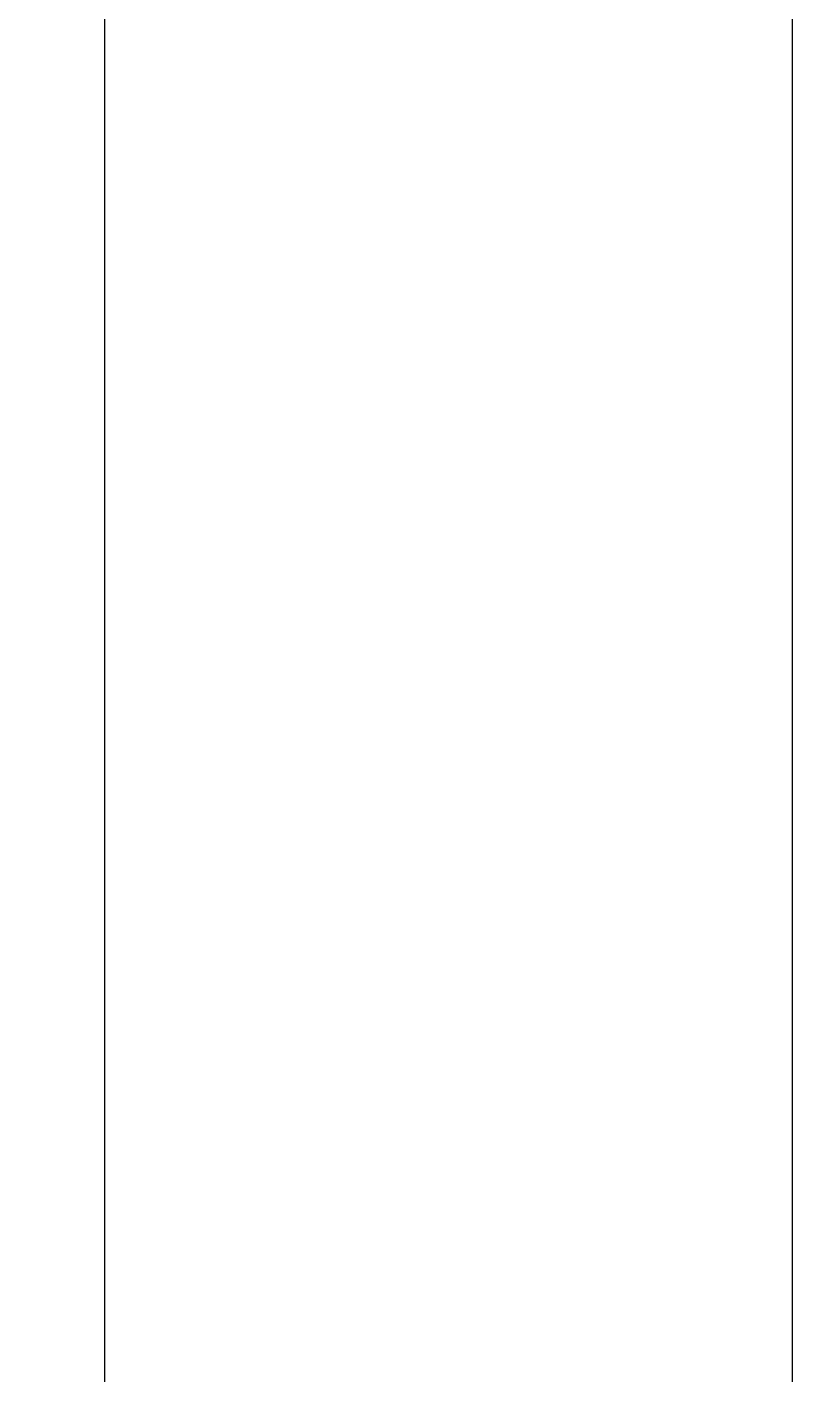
# Model space of a CAD drawing. Header units: millimetres. Extents: x 14989 to 15435, y 3971 to 4671.
# Drawn here: x 15338.6 to 15402.1, y 4091.5 to 4203.3 of the extents above; entities that cross this region are included whole.
import ezdxf

# ---------------------------------------------------------------- set-up
doc = ezdxf.new("R2010")
doc.units = ezdxf.units.MM
doc.layers.add('LB', color=7, linetype='Continuous')
doc.layers.add('LP', color=255, linetype='Continuous')

msp = doc.modelspace()

# ---------------------------------------------------------------- linework, layer by layer
at = {"layer": 'LB', "linetype": 'Continuous', "elevation": 3.85361692e-08, "flags": 128}
msp.add_lwpolyline([(15325.09239319547, 4580.532690021166), (15325.09239319547, 4060.532690021166), (15345.09239319547, 4060.532690021166), (15345.09239319547, 4580.532690021166)], close=True, dxfattribs=at)
at = {"layer": 'LP', "linetype": 'Continuous', "elevation": 3.85361292e-08, "flags": 128}
msp.add_lwpolyline([(15402.09239319547, 4670.532690021166), (15402.09239319547, 3970.532690021166), (15345.09239319547, 3970.532690021166), (15345.09239319547, 4670.532690021166)], close=True, dxfattribs=at)

doc.saveas('drawing.dxf')
